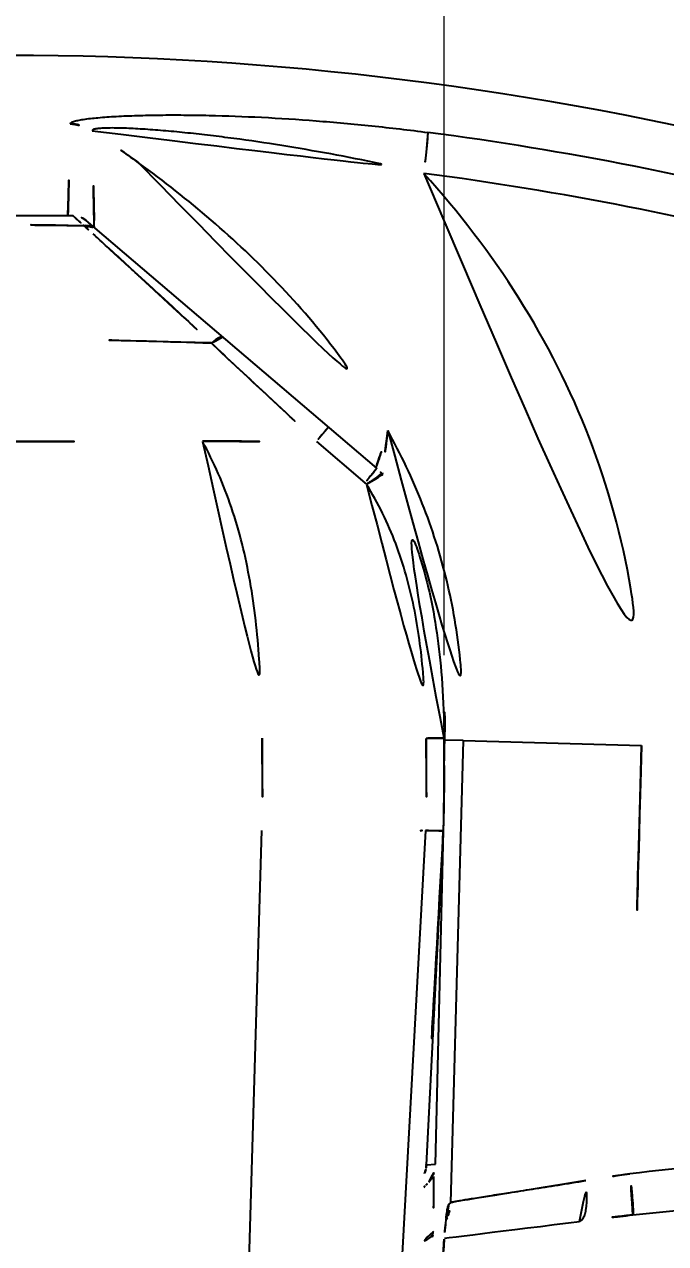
# Model space of a CAD drawing. Extents: x 16296660632 to 16296672714, y -37409619871 to -37409617455.
# Drawn here: x 16296672006.4 to 16296672037.3, y -37409617603.4 to -37409617544.6 of the extents above; entities that cross this region are included whole.
import ezdxf

# ---------------------------------------------------------------- set-up
doc = ezdxf.new("R2010")
doc.units = 0
doc.header["$LTSCALE"] = 10
doc.header["$MEASUREMENT"] = 0
doc.header["$PDMODE"] = 3
doc.header["$PDSIZE"] = -10
doc.layers.get('0').update_dxf_attribs({"linetype": 'CONTINUOUS'})
doc.layers.get('DEFPOINTS').update_dxf_attribs({"linetype": 'CONTINUOUS'})
doc.styles.add('Daelim Dimension', font='')
doc.styles.get('Daelim Dimension').set_extended_font_data('나눔고딕')
doc.dimstyles.new('DEFAULT', dxfattribs={"dimscale": 2, "dimtxt": 2, "dimasz": 2, "dimexe": 0, "dimexo": 2, "dimgap": 1, "dimtad": 1, "dimdec": 1, "dimzin": 9, "dimdsep": 46, "dimtxsty": 'Daelim Dimension', "dimcen": 0.5, "dimclrd": 252, "dimclre": 252, "dimclrt": 3, "dimadec": 1, "dimazin": 0, "dimtfac": 1, "dimtdec": 1, "dimtix": 1, "dimtmove": 0, "dimatfit": 3, "dimfxl": 1, "dimtolj": 1, "dimtzin": 1, "dimlwd": 9, "dimlwe": 9, "dimarcsym": 0})

# ---------------------------------------------------------------- blocks, each defined once
blk = doc.blocks.new('*D2')
at = {"color": 5, "lineweight": 9, "transparency": 16777216}
for p, q in [((16296671978.56068, -37409617574.999367), (16296671978.56068, -37409617537.965912)), ((16296671982.56068, -37409617537.965912), (16296672022.642521, -37409617537.965912)), ((16296672026.642521, -37409617574.999542), (16296672026.642521, -37409617537.965912))]:
    blk.add_line(p, q, dxfattribs=at)
at = {"color": 5, "transparency": 16777216}
for points in [[(16296671982.56068, -37409617537.299248), (16296671982.56068, -37409617538.632584), (16296671978.56068, -37409617537.965912)], [(16296672022.642521, -37409617537.299248), (16296672022.642521, -37409617538.632584), (16296672026.642521, -37409617537.965912)]]:
    blk.add_solid(points, dxfattribs=at)
at = {"layer": 'DEFPOINTS', "color": 0, "transparency": 16777216}
for p in [(16296672026.642521, -37409617537.965912), (16296671978.56068, -37409617578.999367), (16296672026.642521, -37409617578.999542)]:
    blk.add_point(p, dxfattribs=at)
at = {"color": 7, "transparency": 16777216, "insert": (16296672002.601601, -37409617530.522423), "char_height": 10, "attachment_point": 5, "style": 'Daelim Dimension'}
blk.add_mtext('\\A1;48', dxfattribs=at)
blk = doc.blocks.new('*D3')
at = {"color": 5, "lineweight": 9, "transparency": 16777216}
for p, q in [((16296671928.64185, -37409617565.093422), (16296671928.64185, -37409617507.773682)), ((16296671932.64185, -37409617507.773682), (16296672072.582899, -37409617507.773682)), ((16296672076.582899, -37409617565.093422), (16296672076.582899, -37409617507.773682))]:
    blk.add_line(p, q, dxfattribs=at)
at = {"color": 5, "transparency": 16777216}
for points in [[(16296671932.64185, -37409617507.107018), (16296671932.64185, -37409617508.440353), (16296671928.64185, -37409617507.773682)], [(16296672072.582899, -37409617507.107018), (16296672072.582899, -37409617508.440353), (16296672076.582899, -37409617507.773682)]]:
    blk.add_solid(points, dxfattribs=at)
at = {"layer": 'DEFPOINTS', "color": 0, "transparency": 16777216}
for p in [(16296672076.582899, -37409617507.773682), (16296671928.64185, -37409617569.093422), (16296672076.582899, -37409617569.093422)]:
    blk.add_point(p, dxfattribs=at)
at = {"color": 7, "transparency": 16777216, "insert": (16296672000.12616, -37409617500.330193), "char_height": 10, "attachment_point": 5, "style": 'Daelim Dimension'}
blk.add_mtext('\\A1;148', dxfattribs=at)

msp = doc.modelspace()

# ---------------------------------------------------------------- linework, layer by layer
at = {"color": 7, "linetype": 'Continuous'}
for p, q in [((16296672005.492041, -37409617553.78167), (16296672008.743031, -37409617553.78167)), ((16296672008.513081, -37409617553.78167), (16296672008.513229, -37409617553.77578)), ((16296672023.39348, -37409617565.970886), (16296672009.39222, -37409617554.021042)), ((16296672009.782351, -37409617554.269348), (16296672009.776939, -37409617554.012711)), ((16296672009.717211, -37409617554.66494), (16296672009.799879, -37409617554.739464)), ((16296672009.7841, -37409617554.352913), (16296672009.782351, -37409617554.269348)), ((16296672009.7841, -37409617554.352913), (16296672009.857401, -37409617554.417938)), ((16296672020.489969, -37409617564.676003), (16296672022.82353, -37409617566.679047)), ((16296672023.399429, -37409617565.814934), (16296672023.35541, -37409617565.937332)), ((16296672023.67527, -37409617566.188293), (16296672023.6644, -37409617566.27639)), ((16296672026.642521, -37409617578.999542), (16296672026.6443, -37409617579.039871)), ((16296672026.656931, -37409617579.099533), (16296672026.64407, -37409617579.099182)), ((16296672026.656931, -37409617579.099533), (16296672026.647301, -37409617579.45401)), ((16296672027.55444, -37409617579.107407), (16296672026.656931, -37409617579.099533)), ((16296672026.66188, -37409617579.039688), (16296672026.66032, -37409617579.099617)), ((16296672026.662849, -37409617578.999367), (16296672026.66188, -37409617579.039688)), ((16296672027.55444, -37409617579.107407), (16296672026.947809, -37409617601.41288)), ((16296672027.55444, -37409617579.107407), (16296672036.157101, -37409617579.351913)), ((16296672026.619749, -37409617583.462288), (16296672026.632601, -37409617582.916634)), ((16296672016.454069, -37409617630.999489), (16296672017.85401, -37409617583.458038)), ((16296672025.743851, -37409617583.453484), (16296672024.314569, -37409617609.457336)), ((16296672025.789301, -37409617599.588158), (16296672026.60848, -37409617583.463158)), ((16296672026.229179, -37409617599.559631), (16296672026.619749, -37409617583.462288)), ((16296672025.72596, -37409617599.593063), (16296672025.72751, -37409617599.593132)), ((16296672025.785549, -37409617599.588501), (16296672025.789049, -37409617599.588142)), ((16296672025.788919, -37409617599.587837), (16296672026.229179, -37409617599.559631)), ((16296672026.05509, -37409617603.056824), (16296672026.06041, -37409617603.052933)), ((16296672026.653971, -37409617603.124603), (16296672026.889219, -37409617603.095093))]:
    msp.add_line(p, q, dxfattribs=at)
for points in [[(16296672035.736879, -37409617602.00354), (16296672044.44352, -37409617601.12529), (16296672054.92153, -37409617600.237244), (16296672065.521509, -37409617599.425987)], [(16296672026.677629, -37409617602.848244), (16296672026.698681, -37409617602.622192), (16296672026.72131, -37409617602.405098), (16296672026.74128, -37409617602.236938), (16296672026.757811, -37409617602.116287), (16296672026.769609, -37409617602.042953), (16296672026.771009, -37409617602.035187)], [(16296672028.96645, -37409617602.840767), (16296672029.493999, -37409617602.776268), (16296672030.057699, -37409617602.706963), (16296672030.656231, -37409617602.632896), (16296672031.288099, -37409617602.554108), (16296672031.951481, -37409617602.470596), (16296672032.644079, -37409617602.382423), (16296672033.16411, -37409617602.315567)], [(16296672026.049089, -37409617603.037369), (16296672026.109831, -37409617602.992073), (16296672026.12228, -37409617602.982063)], [(16296672026.889219, -37409617603.095093), (16296672027.229481, -37409617603.052963), (16296672027.60733, -37409617603.006577), (16296672028.02285, -37409617602.955803), (16296672028.96645, -37409617602.840767)]]:
    msp.add_lwpolyline(points, dxfattribs=at)
for centre, radius, start, end in [((16296672005.64925, -37409617700.460541), 154.406272, 75.7933814, 90.00021857), ((16296670996.31341, -37409617527.69558), 1012.535755, 358.524078614, 358.774188025), ((16296671035.79109, -37409617574.916878), 974.210156, 1.229310572, 1.484229772), ((16296671977.44729, -37409617598.815643), 58.75674, 54.05834821, 56.73681828), ((16296672005.57762, -37409617704.562027), 156.115314, 75.13751394, 82.53410371), ((16296672005.61409, -37409617705.089973), 154.650672, 75.16656614, 82.54999099), ((16296672002.611691, -37409617967.041931), 412.827634, 89.07433324, 90), ((16296672008.743031, -37409617554.78167), 1, 49.51970528, 90), ((16296671997.18255, -37409617567.421219), 17.871233, 47.39103008, 47.69503167), ((16296672002.581631, -37409617940.112411), 380.400384, 88.06728458, 89.99541011), ((16296672015.632099, -37409617563.687523), 3.765603, 93.0620347, 93.36762861), ((16296672000.654711, -37409617557.659409), 24.16267, 340.27387714, 344.40448655), ((16296672022.41971, -37409617567.111832), 1.5, 33.23341636, 49.51970528), ((16296672002.09676, -37409617578.40181), 24.573359, 358.60672268, 6.17903154), ((16296687342.10145, -37409618444.630951), 15339.686744, 176.7818887619, 176.8790797879), ((16296672024.59873, -37409617599.53286), 1.190974, 336.71899988, 339.59815852), ((16296672024.582861, -37409617599.528), 1.20754, 339.64476792, 357.15922763), ((16296672025.03017, -37409617599.530907), 1.199353, 325.83079101, 358.62771209), ((16296672052.048059, -37409617713.806992), 114.973576, 98.22590801, 99.30087956), ((16296672025.111629, -37409617599.827843), 1.005798, 303.05073278, 311.65110031), ((16296672025.093889, -37409617599.821068), 1.00089, 304.49575782, 311.23695739), ((16296672025.104469, -37409617599.81633), 1.002332, 303.72525698, 311.24197451), ((16296672025.10747, -37409617599.82103), 0.996816, 311.29053939, 322.54433446), ((16296672025.105961, -37409617599.820213), 0.998522, 322.55921982, 337.28604245), ((16296672024.966249, -37409617601.367081), 1.980559, 334.91146138, 339.87217501), ((16296672054.673019, -37409617768.802948), 167.871425, 96.4775655, 97.3651547), ((16296671673.21913, -37409617597.401283), 352.947592, 358.38939361, 359.1239536), ((16296672024.870729, -37409617601.436371), 2.007088, 306.35066515, 308.70232261)]:
    msp.add_arc(centre, radius, start, end, dxfattribs=at)
for points in [[(16296672008.61743, -37409617549.356934), (16296672008.98633, -37409617549.364983), (16296672009.36611, -37409617549.48291), (16296672009.674509, -37409617549.685493)], [(16296672022.82353, -37409617566.679047), (16296672022.84623, -37409617566.701248), (16296672022.871149, -37409617566.721107), (16296672022.893709, -37409617566.743462)], [(16296672036.157101, -37409617579.351913), (16296672035.971319, -37409617586.240059), (16296672035.78385, -37409617593.128159), (16296672035.59807, -37409617600.016296)], [(16296672025.493799, -37409617583.46196), (16296672025.57696, -37409617583.455612), (16296672025.66045, -37409617583.453827), (16296672025.743851, -37409617583.453484)], [(16296672025.78554, -37409617599.588661), (16296672025.779711, -37409617599.707947), (16296672025.755171, -37409617599.82756), (16296672025.714319, -37409617599.939781)], [(16296672026.006201, -37409617600.231049), (16296672025.94842, -37409617600.360649), (16296672025.860331, -37409617600.480164), (16296672025.753651, -37409617600.573723)], [(16296672026.054211, -37409617600.174263), (16296672025.998859, -37409617600.327629), (16296672025.901859, -37409617600.470947), (16296672025.780081, -37409617600.579369)], [(16296672026.82585, -37409617602.048607), (16296672026.900101, -37409617601.846024), (16296672026.942011, -37409617601.628578), (16296672026.947809, -37409617601.41288)]]:
    msp.add_open_spline(points, degree=3, dxfattribs=at)
for points, knots in [([(16296672008.617439, -37409617549.356827), (16296672008.618099, -37409617549.332474), (16296672008.678591, -37409617549.277481), (16296672008.80419, -37409617549.233017), (16296672009.00415, -37409617549.180702), (16296672009.39242, -37409617549.114143), (16296672010.010691, -37409617549.046333), (16296672010.874571, -37409617548.987488), (16296672011.8694, -37409617548.947144), (16296672012.957939, -37409617548.926247), (16296672014.11521, -37409617548.924843), (16296672015.751051, -37409617548.949127), (16296672017.87541, -37409617549.028488), (16296672020.489929, -37409617549.197182), (16296672023.164499, -37409617549.440781), (16296672024.960581, -37409617549.651993), (16296672025.862801, -37409617549.770218)], [0, 0, 0, 0, 0.004216651, 0.012043457, 0.023888043, 0.039502019, 0.080359647, 0.131261485, 0.189317831, 0.252538484, 0.319577725, 0.38948107, 0.535514047, 0.687232412, 0.842607307, 1, 1, 1, 1]), ([(16296672009.6745, -37409617549.685593), (16296672009.673861, -37409617549.662804), (16296672009.720551, -37409617549.631699), (16296672009.78393, -37409617549.612442), (16296672009.904631, -37409617549.586533), (16296672010.100281, -37409617549.568153), (16296672010.51697, -37409617549.550308), (16296672011.15494, -37409617549.560219), (16296672012.023029, -37409617549.601852), (16296672012.99238, -37409617549.672653), (16296672014.02883, -37409617549.767899), (16296672015.11138, -37409617549.885277), (16296672016.615009, -37409617550.070663), (16296672018.54282, -37409617550.348793), (16296672020.89258, -37409617550.74762), (16296672023.27541, -37409617551.211113), (16296672024.86817, -37409617551.560066), (16296672025.666281, -37409617551.744797)], [0, 0, 0, 0, 0.004223145, 0.00800845, 0.013033364, 0.026679303, 0.044570038, 0.090116024, 0.144822369, 0.205453159, 0.270066701, 0.33752808, 0.407061856, 0.550573776, 0.698126808, 0.848316018, 1, 1, 1, 1]), ([(16296672025.862801, -37409617549.770233), (16296672025.86804, -37409617549.792068), (16296672025.865471, -37409617549.859657), (16296672025.860979, -37409617549.989838), (16296672025.845011, -37409617550.180634), (16296672025.812149, -37409617550.5336), (16296672025.752911, -37409617551.061333), (16296672025.69751, -37409617551.506233), (16296672025.66629, -37409617551.744797)], [0, 0, 0, 0, 0.033941238, 0.100572514, 0.197943547, 0.322569, 0.636470158, 1, 1, 1, 1]), ([(16296672011.935209, -37409617551.245293), (16296672014.32102, -37409617552.989754), (16296672017.729191, -37409617555.876991), (16296672021.58168, -37409617560.37838), (16296672023.209169, -37409617562.862457), (16296672023.927799, -37409617564.155373)], [0, 0, 0, 0, 0.499763355, 0.749875354, 1, 1, 1, 1]), ([(16296672025.66629, -37409617551.744797), (16296672027.353001, -37409617553.617973), (16296672030.439939, -37409617557.638924), (16296672033.883751, -37409617564.423126), (16296672035.896681, -37409617571.764923), (16296672036.225, -37409617576.832176), (16296672036.157101, -37409617579.351913)], [0, 0, 0, 0, 0.250030251, 0.500002924, 0.749971346, 1, 1, 1, 1]), ([(16296672008.743031, -37409617553.78167), (16296672008.74221, -37409617553.78167), (16296672008.748091, -37409617553.785507), (16296672008.75041, -37409617553.789139), (16296672008.761869, -37409617553.798576), (16296672008.774349, -37409617553.810181), (16296672008.79174, -37409617553.825699), (16296672008.821609, -37409617553.852798), (16296672008.868179, -37409617553.89505), (16296672008.934629, -37409617553.955208), (16296672009.01528, -37409617554.027634), (16296672009.109261, -37409617554.111748), (16296672009.17597, -37409617554.17202), (16296672009.211241, -37409617554.204117)], [0, 0, 0, 0, 0.00389037, 0.01607385, 0.036448297, 0.064907483, 0.101344967, 0.145655066, 0.257546351, 0.399966853, 0.57229991, 0.773126124, 1, 1, 1, 1]), ([(16296672009.281139, -37409617554.268066), (16296672009.39488, -37409617554.258926), (16296672009.62537, -37409617554.282059), (16296672009.829121, -37409617554.393944), (16296672009.913731, -37409617554.466148)], [0, 0, 0, 0, 0.506361707, 1, 1, 1, 1]), ([(16296672009.28125, -37409617554.268173), (16296672009.3134, -37409617554.298317), (16296672009.45764, -37409617554.431763), (16296672009.603951, -37409617554.562927), (16296672009.717211, -37409617554.66494)], [0, 0, 0, 0, 0.224290895, 1, 1, 1, 1]), ([(16296672009.799879, -37409617554.739464), (16296672009.975969, -37409617554.898338), (16296672010.35076, -37409617555.239342), (16296672010.944759, -37409617555.780159), (16296672011.59824, -37409617556.376892), (16296672012.299801, -37409617557.021423), (16296672013.041651, -37409617557.704742), (16296672013.816441, -37409617558.420471), (16296672014.613871, -37409617559.167671), (16296672015.154551, -37409617559.673347), (16296672015.430889, -37409617559.927299)], [0, 0, 0, 0, 0.092926073, 0.198538384, 0.314756175, 0.439664735, 0.571818385, 0.709944608, 0.852945265, 1, 1, 1, 1]), ([(16296672015.41091, -37409617559.928421), (16296672015.826559, -37409617560.314209), (16296672016.661779, -37409617561.097076), (16296672017.926109, -37409617562.277077), (16296672019.20326, -37409617563.47403), (16296672020.063419, -37409617564.271187), (16296672020.489969, -37409617564.675987)], [0, 0, 0, 0, 0.244701895, 0.493971224, 0.746250887, 1, 1, 1, 1]), ([(16296672015.43095, -37409617559.927299), (16296672015.490761, -37409617559.874527), (16296672015.60317, -37409617559.784019), (16296672015.747749, -37409617559.694107), (16296672015.85124, -37409617559.65345), (16296672015.924879, -37409617559.636528), (16296672015.98172, -37409617559.645073), (16296672016.00466, -37409617559.664642)], [0, 0, 0, 0, 0.361909599, 0.653835068, 0.768947597, 0.86315088, 1, 1, 1, 1]), ([(16296672021.06867, -37409617563.986702), (16296672021.06896, -37409617563.986954), (16296672021.06757, -37409617563.988586), (16296672021.066401, -37409617563.990891), (16296672021.062901, -37409617563.995354), (16296672021.056299, -37409617564.004097), (16296672021.04422, -37409617564.019142), (16296672021.02602, -37409617564.041588), (16296672021.0026, -37409617564.070053), (16296672020.9743, -37409617564.104218), (16296672020.94132, -37409617564.143837), (16296672020.888901, -37409617564.206573), (16296672020.814011, -37409617564.295624), (16296672020.71456, -37409617564.413002), (16296672020.605089, -37409617564.541542), (16296672020.529039, -37409617564.63044), (16296672020.489969, -37409617564.675987)], [0, 0, 0, 0, 0.00126156, 0.004816626, 0.010691851, 0.01887761, 0.042123848, 0.074414434, 0.115453449, 0.164875543, 0.22230644, 0.287250578, 0.437316919, 0.610096024, 0.799974665, 1, 1, 1, 1]), ([(16296672023.927811, -37409617564.155357), (16296672023.90645, -37409617564.326134), (16296672023.8218, -37409617565.003723), (16296672023.737841, -37409617565.681381), (16296672023.67527, -37409617566.188293)], [0, 0, 0, 0, 0.252028303, 1, 1, 1, 1]), ([(16296672023.927811, -37409617564.155357), (16296672024.55798, -37409617565.289032), (16296672025.675261, -37409617567.639977), (16296672026.85392, -37409617571.361107), (16296672027.50503, -37409617575.209679), (16296672027.59309, -37409617577.81076), (16296672027.557831, -37409617579.107513)], [0, 0, 0, 0, 0.249992974, 0.499976928, 0.74997266, 1, 1, 1, 1]), ([(16296672002.611771, -37409617564.682991), (16296672003.64467, -37409617564.682991), (16296672007.77482, -37409617564.681137), (16296672011.90497, -37409617564.675903), (16296672015.002211, -37409617564.676872)], [0, 0, 0, 0, 0.25008867, 1, 1, 1, 1]), ([(16296672015.00178, -37409617564.673637), (16296672015.459339, -37409617564.673782), (16296672017.28874, -37409617564.674507), (16296672019.118139, -37409617564.675911), (16296672020.489969, -37409617564.677322)], [0, 0, 0, 0, 0.250116696, 1, 1, 1, 1]), ([(16296672015.002211, -37409617564.676872), (16296672015.265671, -37409617565.185188), (16296672015.785049, -37409617566.226196), (16296672016.42119, -37409617567.880188), (16296672016.93108, -37409617569.626633), (16296672017.43951, -37409617572.065277), (16296672017.783159, -37409617575.204391), (16296672017.86227, -37409617577.735382), (16296672017.87273, -37409617579.005119)], [0, 0, 0, 0, 0.11634509, 0.236183945, 0.359573701, 0.485672899, 0.741964023, 1, 1, 1, 1]), ([(16296672023.39348, -37409617565.970886), (16296672023.39473, -37409617565.971947), (16296672023.39049, -37409617565.979202), (16296672023.385349, -37409617565.988823), (16296672023.372391, -37409617566.007202), (16296672023.35544, -37409617566.030563), (16296672023.33276, -37409617566.060417), (16296672023.2932, -37409617566.111397), (16296672023.23226, -37409617566.187767), (16296672023.14706, -37409617566.292458), (16296672023.0481, -37409617566.412209), (16296672022.93882, -37409617566.542847), (16296672022.862671, -37409617566.632942), (16296672022.82353, -37409617566.679047)], [0, 0, 0, 0, 0.005411002, 0.019701894, 0.043091783, 0.075482927, 0.116594788, 0.166072253, 0.28849635, 0.438506133, 0.611100599, 0.800629046, 1, 1, 1, 1]), ([(16296672022.893709, -37409617566.743462), (16296672022.9436, -37409617566.709396), (16296672023.04248, -37409617566.645287), (16296672023.19145, -37409617566.563904), (16296672023.304279, -37409617566.492844), (16296672023.37986, -37409617566.431229), (16296672023.427679, -37409617566.387299), (16296672023.470091, -37409617566.346786), (16296672023.50868, -37409617566.312363), (16296672023.545719, -37409617566.28624), (16296672023.58345, -37409617566.274101), (16296672023.617531, -37409617566.273209), (16296672023.642099, -37409617566.27784), (16296672023.657721, -37409617566.282829), (16296672023.666059, -37409617566.285759), (16296672023.671089, -37409617566.288063), (16296672023.673889, -37409617566.289047), (16296672023.67437, -37409617566.289757)], [0, 0, 0, 0, 0.194758604, 0.379422003, 0.547382294, 0.62345281, 0.693451629, 0.756707561, 0.812454857, 0.860284827, 0.901588026, 0.938109306, 0.969120682, 0.981594972, 0.9911424, 0.997277453, 1, 1, 1, 1]), ([(16296672022.905519, -37409617566.75132), (16296672023.183769, -37409617567.204514), (16296672023.699751, -37409617568.136833), (16296672024.33437, -37409617569.603218), (16296672024.832029, -37409617571.120796), (16296672025.32732, -37409617573.188713), (16296672025.677259, -37409617575.824829), (16296672025.763741, -37409617577.946198), (16296672025.77566, -37409617579.006187)], [0, 0, 0, 0, 0.125182175, 0.250386867, 0.375567941, 0.50064466, 0.750469617, 1, 1, 1, 1]), ([(16296672026.643181, -37409617578.999527), (16296672026.62446, -37409617577.099571), (16296672026.395439, -37409617573.943802), (16296672025.49687, -37409617569.872177), (16296672024.454599, -37409617567.559196), (16296672023.67499, -37409617566.289413)], [0, 0, 0, 0, 0.290312228, 0.590107899, 1, 1, 1, 1]), ([(16296672017.87266, -37409617579.005119), (16296672017.878759, -37409617579.746674), (16296672017.88686, -37409617581.231377), (16296672017.88266, -37409617582.716766), (16296672017.85503, -37409617583.459587)], [0, 0, 0, 0, 0.499407776, 1, 1, 1, 1]), ([(16296672025.77524, -37409617579.006187), (16296672025.783739, -37409617579.746529), (16296672025.794451, -37409617581.22876), (16296672025.78672, -37409617582.712486), (16296672025.744209, -37409617583.453499)], [0, 0, 0, 0, 0.499381994, 1, 1, 1, 1]), ([(16296672025.77544, -37409617579.006187), (16296672025.833599, -37409617579.005638), (16296672025.946831, -37409617579.004578), (16296672026.110001, -37409617579.003113), (16296672026.25827, -37409617579.001839), (16296672026.38666, -37409617579.000816), (16296672026.47937, -37409617579.000092), (16296672026.540621, -37409617578.999763), (16296672026.57604, -37409617578.99942), (16296672026.60376, -37409617578.999672), (16296672026.62418, -37409617578.998756), (16296672026.635889, -37409617579.000343), (16296672026.641979, -37409617578.998734), (16296672026.643169, -37409617578.999527)], [0, 0, 0, 0, 0.201065213, 0.391488495, 0.564146431, 0.713674318, 0.835381275, 0.884611223, 0.925504568, 0.957667245, 0.980901277, 0.995060417, 1, 1, 1, 1]), ([(16296672026.643169, -37409617578.999527), (16296672026.643471, -37409617579.029648), (16296672026.65093, -37409617579.781914), (16296672026.65802, -37409617580.73423), (16296672026.651529, -37409617581.857483), (16296672026.64341, -37409617582.423988), (16296672026.632299, -37409617582.874268), (16296672026.619659, -37409617583.208351), (16296672026.611481, -37409617583.376999), (16296672026.60684, -37409617583.461853)], [0, 0, 0, 0, 0.02024763, 0.505680003, 0.640123894, 0.77528122, 0.886506428, 0.942878864, 1, 1, 1, 1]), ([(16296672025.743851, -37409617583.453484), (16296672025.801741, -37409617583.456673), (16296672025.91444, -37409617583.462418), (16296672026.07686, -37409617583.468697), (16296672026.224409, -37409617583.471611), (16296672026.352079, -37409617583.472389), (16296672026.44425, -37409617583.472557), (16296672026.505051, -37409617583.471931), (16296672026.5403, -37409617583.471046), (16296672026.5676, -37409617583.469757), (16296672026.588421, -37409617583.46785), (16296672026.599291, -37409617583.466011), (16296672026.60663, -37409617583.463661), (16296672026.60673, -37409617583.461937)], [0, 0, 0, 0, 0.201185226, 0.391531214, 0.563975562, 0.71321799, 0.834594474, 0.883661303, 0.924409695, 0.9564746, 0.979702586, 0.994054394, 1, 1, 1, 1]), ([(16296672065.51586, -37409617597.43145), (16296672060.52632, -37409617597.80011), (16296672053.041599, -37409617598.370789), (16296672043.06884, -37409617599.236839), (16296672038.086161, -37409617599.734734), (16296672035.59807, -37409617600.016296)], [0, 0, 0, 0, 0.499802565, 0.74985857, 1, 1, 1, 1]), ([(16296672025.78554, -37409617599.588661), (16296672025.779499, -37409617599.589012), (16296672025.760139, -37409617599.59021), (16296672025.74077, -37409617599.591591), (16296672025.72751, -37409617599.593109)], [0, 0, 0, 0, 0.311932627, 1, 1, 1, 1]), ([(16296672026.12534, -37409617599.971909), (16296672026.126101, -37409617599.983757), (16296672026.12937, -37409617600.03997), (16296672026.131479, -37409617600.096237), (16296672026.132879, -37409617600.140648)], [0, 0, 0, 0, 0.210990324, 1, 1, 1, 1]), ([(16296672026.132879, -37409617600.140648), (16296672026.14357, -37409617600.479584), (16296672026.142309, -37409617601.36525), (16296672026.133539, -37409617602.250549), (16296672026.125481, -37409617602.796822)], [0, 0, 0, 0, 0.382974805, 1, 1, 1, 1]), ([(16296672033.466049, -37409617600.344963), (16296672033.02277, -37409617600.417549), (16296672032.16671, -37409617600.555862), (16296672030.93895, -37409617600.749779), (16296672029.834129, -37409617600.921516), (16296672028.881241, -37409617601.069122), (16296672028.19379, -37409617601.176964), (16296672027.73875, -37409617601.251442), (16296672027.47352, -37409617601.296173), (16296672027.263479, -37409617601.335136), (16296672027.105579, -37409617601.364128), (16296672027.010389, -37409617601.391487), (16296672026.95805, -37409617601.401718), (16296672026.947809, -37409617601.41288)], [0, 0, 0, 0, 0.203958291, 0.393742475, 0.564385823, 0.711635816, 0.831588566, 0.880307148, 0.921059227, 0.953587455, 0.97765304, 0.993121181, 1, 1, 1, 1]), ([(16296672033.16411, -37409617602.315559), (16296672033.24725, -37409617602.304703), (16296672033.35701, -37409617602.161057), (16296672033.42861, -37409617601.946228), (16296672033.5014, -37409617601.589027), (16296672033.52467, -37409617601.047981), (16296672033.49481, -37409617600.590157), (16296672033.466049, -37409617600.344963)], [0, 0, 0, 0, 0.12130822, 0.217262948, 0.338041721, 0.642832191, 1, 1, 1, 1]), ([(16296672035.736879, -37409617602.003548), (16296672035.741119, -37409617602.003021), (16296672035.746731, -37409617601.985588), (16296672035.75004, -37409617601.958763), (16296672035.752661, -37409617601.909081), (16296672035.752701, -37409617601.810509), (16296672035.7463, -37409617601.643829), (16296672035.73103, -37409617601.400146), (16296672035.707661, -37409617601.103157), (16296672035.66531, -37409617600.635719), (16296672035.626659, -37409617600.268806), (16296672035.59807, -37409617600.016296)], [0, 0, 0, 0, 0.006410499, 0.021352898, 0.045400513, 0.078527478, 0.170910944, 0.294834625, 0.44581718, 0.618244621, 1, 1, 1, 1]), ([(16296672026.87447, -37409617601.484123), (16296672026.86441, -37409617601.491417), (16296672026.85305, -37409617601.52594), (16296672026.834511, -37409617601.581657), (16296672026.81506, -37409617601.663437), (16296672026.784969, -37409617601.820633), (16296672026.748541, -37409617602.088364), (16296672026.723049, -37409617602.321457), (16296672026.709511, -37409617602.457191)], [0, 0, 0, 0, 0.037626266, 0.101202581, 0.183276274, 0.289625338, 0.586971399, 1, 1, 1, 1]), ([(16296672026.947809, -37409617601.41288), (16296672026.93609, -37409617601.423248), (16296672026.91588, -37409617601.43721), (16296672026.891239, -37409617601.461082), (16296672026.88237, -37409617601.478394), (16296672026.87447, -37409617601.484123)], [0, 0, 0, 0, 0.457191165, 0.714861074, 1, 1, 1, 1]), ([(16296672026.709511, -37409617602.457191), (16296672026.704321, -37409617602.509232), (16296672026.681641, -37409617602.744904), (16296672026.66185, -37409617602.98085), (16296672026.64739, -37409617603.164742)], [0, 0, 0, 0, 0.22088433, 1, 1, 1, 1]), ([(16296672026.12546, -37409617602.796822), (16296672026.12254, -37409617602.853531), (16296672026.083111, -37409617602.974274), (16296672025.94702, -37409617603.123283), (16296672025.749161, -37409617603.240257), (16296672025.593361, -37409617603.29081), (16296672025.50915, -37409617603.310371)], [0, 0, 0, 0, 0.199731324, 0.428110094, 0.695894768, 1, 1, 1, 1]), ([(16296672026.64739, -37409617603.164742), (16296672026.63938, -37409617603.26667), (16296672026.60387, -37409617603.736633), (16296672026.573311, -37409617604.206963), (16296672026.55089, -37409617604.575348)], [0, 0, 0, 0, 0.216925371, 1, 1, 1, 1])]:
    msp.add_open_spline(points, degree=3, knots=knots, dxfattribs=at)

# ---------------------------------------------------------------- dimensions: what is measured, and where the dimension line sits
dim = msp.add_linear_dim(base=(16296672076.582899, -37409617507.773682), p1=(16296671928.64185, -37409617569.093422), p2=(16296672076.582899, -37409617569.093422), angle=180, dimstyle='DEFAULT', override={"dimtxt": 5, "dimdec": 0, "dimclrd": 5, "dimclre": 5, "dimclrt": 7})
dim.commit()
dim.dimension.update_dxf_attribs({"geometry": '*D3', "text_midpoint": (16296672000.12616, -37409617507.773682), "dimtype": 160})
dim = msp.add_linear_dim(base=(16296672026.642521, -37409617537.965912), p1=(16296671978.56068, -37409617578.999367), p2=(16296672026.642521, -37409617578.999542), angle=180, dimstyle='DEFAULT', override={"dimtxt": 5, "dimdec": 0, "dimclrd": 5, "dimclre": 5, "dimclrt": 7})
dim.commit()
dim.dimension.update_dxf_attribs({"geometry": '*D2', "text_midpoint": (16296672002.601601, -37409617530.522423)})

doc.saveas('drawing.dxf')
